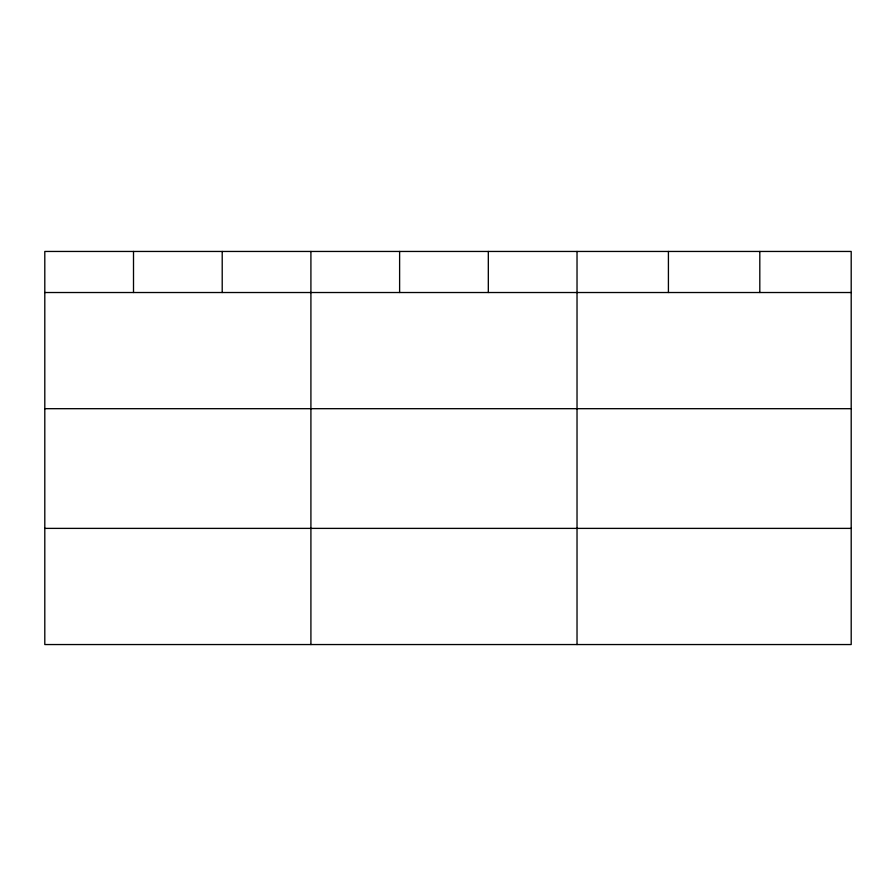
<?xml version="1.0" encoding="UTF-8"?>
<svg xmlns="http://www.w3.org/2000/svg" width="896" height="896" viewBox="0 0 896 896"><rect width="100%" height="100%" fill="white"/><g stroke="black" fill="none" stroke-linecap="round" stroke-linejoin="round"><path stroke-width="1.34" d="M851.2 408.688L851.2 251.451L44.8 251.451L44.8 644.549L851.2 644.549L851.2 408.688L44.8 408.688M44.8 292.522L851.2 292.522M44.8 528.382L851.2 528.382M759.808 251.451L759.808 292.522M668.416 251.451L668.416 292.522M577.024 251.451L577.024 644.549M488.32 251.451L488.32 292.522M399.616 251.451L399.616 292.522M310.912 251.451L310.912 644.549M222.208 251.451L222.208 292.522M133.504 251.451L133.504 292.522"/></g></svg>
